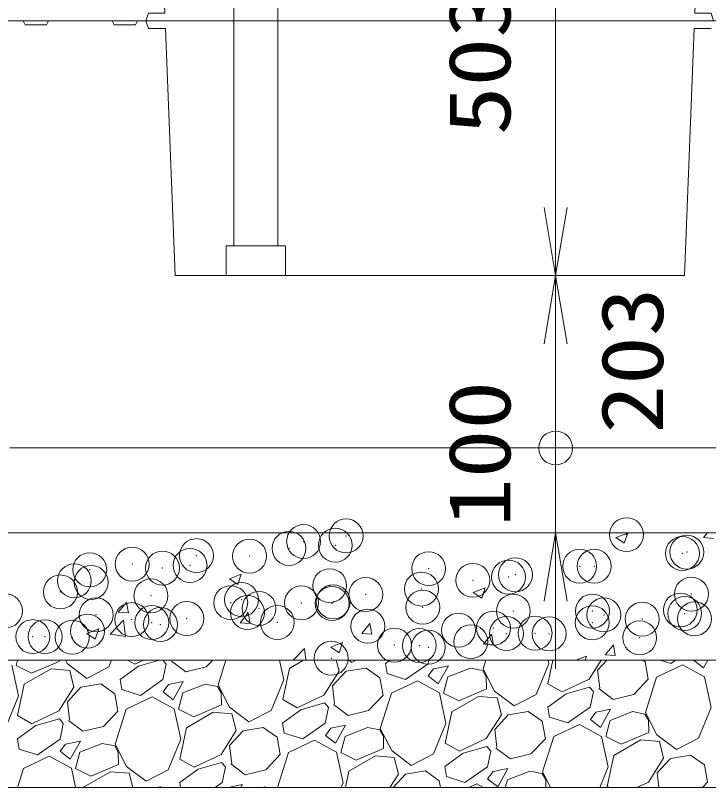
# Model space of a CAD drawing. Units: millimetres at full size. Extents: x 37600 to 71200, y -27760 to -4000.
# Drawn here: x 58762 to 59579, y -21609 to -20700 of the extents above; entities that cross this region are included whole.
import ezdxf
from ezdxf.enums import TextEntityAlignment as Align

# ---------------------------------------------------------------- set-up
doc = ezdxf.new("R2010")
doc.units = ezdxf.units.MM
doc.header["$LTSCALE"] = 80.0044
doc.header["$PDMODE"] = 32
doc.header["$PDSIZE"] = 40
doc.linetypes.add('DASHED_SPACED', pattern=[12, 6, -6])
for name, color, linetype, lineweight in [('0_2', 4, 'Continuous', 13), ('FRP', 4, 'DASHED_SPACED', 13), ('寸法', 6, 'Continuous', 13), ('ﾊｯﾁﾝｸﾞ', 4, 'Continuous', 9)]:
    doc.layers.add(name, color=color, linetype=linetype, lineweight=lineweight)
doc.styles.add('ＭＳ ゴシック', font='')
doc.styles.get('ＭＳ ゴシック').set_extended_font_data('MS Gothic')

# ---------------------------------------------------------------- blocks, each defined once
blk = doc.blocks.new('open_arrow')
at = {"color": 0, "linetype": 'Continuous', "lineweight": -2}
blk.add_lwpolyline([(7.5, 1.25), (0, 0), (7.5, -1.25)], dxfattribs=at)
blk = doc.blocks.new('dimension_origin')
at = {"color": 0, "linetype": 'Continuous', "lineweight": -2}
blk.add_circle((0, 0), 1.25, dxfattribs=at)

msp = doc.modelspace()

# ---------------------------------------------------------------- linework, layer by layer
at = {"layer": '0_2', "color": 3}
for points in [[(58397, -20706), (62003, -20706), (62003, -18250), (58397, -18250)], [(59562.24, -20697), (59581.52, -20697), (59584.52, -20706), (58915.48, -20706), (58918.48, -20697), (58937.76, -20697), (58930, -20503), (59570, -20503)]]:
    msp.add_lwpolyline(points, close=True, dxfattribs=at)
for points in [[(59581.52, -20715), (59561.52, -20715), (59550, -21006), (58950, -21006), (58938.48, -20715), (58918.48, -20715), (58915.48, -20706), (58905.62, -20706), (58903.12, -20710.5), (58878.12, -20710.5), (58875.62, -20706), (58800.62, -20706), (58798.12, -20710.5), (58773.12, -20710.5), (58770.62, -20706), (58734.96, -20706)], [(58754.96, -21209), (59745.04, -21209)]]:
    msp.add_lwpolyline(points, dxfattribs=at)
at = {"layer": '0_2', "color": 7}
for points in [[(58250, -20726), (58250, -20876), (58500, -20876), (58500, -21459), (60000, -21459), (60000, -20876), (62150, -20876), (62150, -20726), (59850, -20726), (59850, -21309), (58650, -21309), (58650, -20726)], [(58500, -21459), (60000, -21459), (60000, -21609), (58500, -21609)]]:
    msp.add_lwpolyline(points, close=True, dxfattribs=at)
at = {"layer": 'FRP'}
msp.add_lwpolyline([(59019, -17620), (59019, -20971), (59071, -20971), (59071, -17500), (59019, -17500), (59019, -17588), (59034, -17588), (59034, -17575)], dxfattribs=at)
msp.add_lwpolyline([(59010, -21006), (59080, -21006), (59080, -20971), (59010, -20971)], close=True, dxfattribs=at)
at = {"layer": '寸法'}
for p, q in [((59398.33, -20503), (59398.33, -21006)), ((59398.33, -21209), (59398.33, -21006)), ((59398.33, -21129), (59398.33, -21469))]:
    msp.add_line(p, q, dxfattribs=at)
at = {"layer": 'ﾊｯﾁﾝｸﾞ'}
for p, q in [((59469.27, -21314.58), (59483.27, -21309.2)), ((59479.22, -21321.29), (59483.27, -21309.2)), ((59572.4, -21314.62), (59577.11, -21309)), ((59469.27, -21314.58), (59479.22, -21321.29)), ((59572.4, -21314.62), (59584.35, -21315.67)), ((59013.8, -21363.07), (59027.8, -21357.69)), ((59013.8, -21363.07), (59023.75, -21369.78)), ((59023.75, -21369.78), (59027.8, -21357.69)), ((59301.22, -21379.08), (59315.23, -21373.71)), ((59301.22, -21379.08), (59311.17, -21385.79)), ((59311.17, -21385.79), (59315.23, -21373.71)), ((58882.89, -21402.31), (58892.53, -21390.82)), ((58894.84, -21403.35), (58892.53, -21390.82)), ((58882.89, -21402.31), (58894.84, -21403.35)), ((59026.34, -21414.86), (59035.98, -21403.37)), ((59038.29, -21415.9), (59035.98, -21403.37)), ((58873.42, -21428.25), (58888.99, -21412.02)), ((58891.18, -21431.04), (58888.97, -21412.04)), ((59026.34, -21414.86), (59038.29, -21415.9)), ((59169.79, -21427.41), (59179.43, -21415.92)), ((59181.74, -21428.46), (59179.43, -21415.92)), ((58845.75, -21427.57), (58859.76, -21422.2)), ((58845.75, -21427.57), (58855.7, -21434.28)), ((58855.7, -21434.28), (58859.76, -21422.2)), ((59169.79, -21427.41), (59181.74, -21428.45)), ((58873.39, -21428.28), (58891.18, -21431.04)), ((59313.24, -21439.96), (59322.88, -21428.47)), ((59325.2, -21441.01), (59322.88, -21428.47)), ((59089.13, -21459), (59102.44, -21445.12)), ((59104.03, -21459), (59102.42, -21445.15)), ((59133.18, -21443.59), (59147.18, -21438.21)), ((59133.18, -21443.59), (59143.13, -21450.3)), ((59143.13, -21450.3), (59147.18, -21438.21)), ((59313.24, -21439.96), (59325.2, -21441)), ((59456.69, -21452.51), (59466.34, -21441.02)), ((59468.65, -21453.56), (59466.34, -21441.02)), ((59422.19, -21459), (59434.61, -21454.23)), ((59433.01, -21459), (59434.61, -21454.23)), ((59456.69, -21452.51), (59468.65, -21453.56)), ((58764.27, -21459), (58762.58, -21465.32)), ((58780.68, -21474.27), (58813.09, -21460.4)), ((58813.09, -21460.4), (58813.06, -21459)), ((58820.6, -21459), (58822.65, -21462.97)), ((58822.65, -21462.97), (58845.65, -21480.4)), ((58871.81, -21466.91), (58875.06, -21459)), ((58902.36, -21463.83), (58893.91, -21459)), ((58912.51, -21459), (58902.36, -21463.83)), ((58931.57, -21459), (58906.88, -21466.06)), ((58939.34, -21463.49), (58935.4, -21459)), ((58939.34, -21463.49), (58935.43, -21481.91)), ((58945.41, -21459.99), (58962.48, -21472.76)), ((58946.62, -21459.29), (58946.58, -21459)), ((58986.59, -21466.92), (58994.14, -21459)), ((59009.62, -21459), (59000.4, -21488.05)), ((59077.83, -21482.15), (59072.8, -21459)), ((59084.54, -21468.57), (59101.12, -21459)), ((59139.83, -21459), (59143.07, -21471.96)), ((59154.65, -21459), (59158.14, -21461.65)), ((59158.14, -21461.65), (59163.27, -21459)), ((59203.28, -21459), (59197.73, -21463.03)), ((59199.7, -21474.83), (59197.73, -21463.03)), ((59247.92, -21463.16), (59221.43, -21481.68)), ((59248.8, -21459), (59247.92, -21463.16)), ((59316.16, -21459), (59312.89, -21469.29)), ((59375.54, -21499.4), (59390.31, -21463.39)), ((59389.2, -21486.66), (59395.08, -21459)), ((59390.31, -21463.39), (59389.36, -21459)), ((59451.89, -21459), (59437.8, -21481.24)), ((59447.82, -21470.6), (59458.51, -21459)), ((59500.9, -21459), (59503.7, -21460.97)), ((59507.43, -21481.45), (59503.7, -21460.97)), ((59533.92, -21462.92), (59521.47, -21459)), ((59539.53, -21459), (59533.92, -21462.92)), ((59560.88, -21459), (59572.49, -21468.14)), ((59572.49, -21468.14), (59577.57, -21459)), ((58765.34, -21500.9), (58757.54, -21464.99)), ((58762.58, -21465.32), (58780.68, -21474.27)), ((58772.05, -21487.33), (58803.57, -21469.13)), ((58803.57, -21469.13), (58825.64, -21470.94)), ((58825.64, -21470.94), (58830.59, -21490.71)), ((58845.65, -21480.4), (58871.81, -21466.91)), ((58906.88, -21466.06), (58885.25, -21481.79)), ((58962.48, -21472.76), (58986.59, -21466.92)), ((59076.71, -21505.42), (59084.54, -21468.57)), ((59143.07, -21471.96), (59125.31, -21499.99)), ((59135.34, -21489.36), (59151.24, -21472.09)), ((59151.24, -21472.09), (59174.84, -21468.17)), ((59174.84, -21468.17), (59191.21, -21479.73)), ((59254.54, -21469.03), (59248.16, -21477.57)), ((59271.89, -21465.48), (59254.54, -21469.03)), ((59260.01, -21486.89), (59271.89, -21465.48)), ((59297.78, -21468.32), (59271.43, -21478.68)), ((59312.38, -21471.2), (59297.78, -21468.32)), ((59316.58, -21478.48), (59312.38, -21471.2)), ((59312.89, -21469.29), (59326.38, -21495.45)), ((59450.35, -21491.77), (59447.82, -21470.6)), ((59547.82, -21464.6), (59517.32, -21478.97)), ((59573.76, -21478.72), (59547.82, -21464.6)), ((58887.21, -21493.59), (58885.25, -21481.79)), ((58935.43, -21481.91), (58908.95, -21500.44)), ((59063.05, -21518.16), (59077.83, -21482.15)), ((59194.95, -21500.21), (59191.21, -21479.73)), ((59221.43, -21481.68), (59199.7, -21474.83)), ((59248.16, -21477.57), (59260.01, -21486.89)), ((59271.43, -21478.68), (59266.31, -21497.8)), ((59316.82, -21492.89), (59316.58, -21478.48)), ((59437.8, -21481.24), (59406.09, -21496.31)), ((59490.32, -21499.41), (59507.43, -21481.45)), ((59517.32, -21478.97), (59504.14, -21520.53)), ((59581.56, -21514.63), (59573.76, -21478.72)), ((58764.23, -21524.18), (58772.05, -21487.33)), ((58830.59, -21490.71), (58812.83, -21518.75)), ((58822.85, -21508.11), (58838.75, -21490.85)), ((58838.75, -21490.85), (58862.35, -21486.93)), ((58862.35, -21486.93), (58878.72, -21498.49)), ((58942.06, -21487.79), (58935.67, -21496.32)), ((58959.41, -21484.24), (58942.06, -21487.79)), ((58947.52, -21505.65), (58959.41, -21484.24)), ((58985.29, -21487.07), (58958.94, -21497.44)), ((58999.89, -21489.96), (58985.29, -21487.07)), ((59004.09, -21497.23), (58999.89, -21489.96)), ((59000.41, -21488.05), (59013.89, -21514.21)), ((59137.86, -21510.53), (59135.34, -21489.36)), ((59235.33, -21483.35), (59204.83, -21497.73)), ((59261.27, -21497.48), (59235.33, -21483.35)), ((59406.09, -21496.31), (59389.2, -21486.66)), ((59438.36, -21490.61), (59410.61, -21498.55)), ((59443.08, -21495.97), (59438.36, -21490.61)), ((58882.46, -21518.96), (58878.72, -21498.49)), ((58908.95, -21500.44), (58887.21, -21493.59)), ((58935.67, -21496.32), (58947.52, -21505.65)), ((58958.94, -21497.44), (58953.82, -21516.56)), ((59004.33, -21511.65), (59004.09, -21497.23)), ((59125.31, -21499.99), (59093.6, -21515.07)), ((59177.84, -21518.17), (59194.95, -21500.21)), ((59204.83, -21497.73), (59191.65, -21539.29)), ((59269.07, -21533.39), (59261.27, -21497.48)), ((59266.31, -21497.8), (59284.41, -21506.75)), ((59284.41, -21506.75), (59316.82, -21492.89)), ((59326.38, -21495.45), (59349.38, -21512.89)), ((59349.38, -21512.89), (59375.54, -21499.4)), ((59410.61, -21498.55), (59388.98, -21514.28)), ((59443.08, -21495.97), (59439.16, -21514.4)), ((59449.14, -21492.47), (59466.21, -21505.25)), ((59466.21, -21505.25), (59490.32, -21499.41)), ((58750.57, -21536.91), (58765.34, -21500.9)), ((58825.38, -21529.29), (58822.85, -21508.11)), ((58922.85, -21502.11), (58892.35, -21516.49)), ((58948.78, -21516.24), (58922.85, -21502.11)), ((59093.6, -21515.07), (59076.71, -21505.42)), ((59125.88, -21509.37), (59098.13, -21517.31)), ((59130.59, -21514.73), (59125.88, -21509.37)), ((59275.78, -21519.82), (59307.31, -21501.62)), ((59307.31, -21501.62), (59329.37, -21503.43)), ((59329.37, -21503.43), (59334.32, -21523.2)), ((58812.83, -21518.75), (58781.11, -21533.83)), ((58892.35, -21516.49), (58879.16, -21558.05)), ((58956.58, -21552.15), (58948.78, -21516.24)), ((58953.82, -21516.56), (58971.92, -21525.51)), ((58971.92, -21525.51), (59004.33, -21511.65)), ((59013.89, -21514.21), (59036.89, -21531.65)), ((59036.89, -21531.65), (59063.05, -21518.16)), ((59098.13, -21517.31), (59076.49, -21533.03)), ((59130.59, -21514.73), (59126.68, -21533.16)), ((59136.65, -21511.23), (59153.72, -21524.01)), ((59153.72, -21524.01), (59177.84, -21518.17)), ((59390.94, -21526.07), (59388.98, -21514.28)), ((59439.16, -21514.4), (59412.68, -21532.92)), ((59463.14, -21516.72), (59445.79, -21520.27)), ((59451.25, -21538.14), (59463.14, -21516.72)), ((59566.78, -21550.64), (59581.56, -21514.63)), ((58781.11, -21533.83), (58764.23, -21524.18)), ((58865.35, -21536.92), (58882.46, -21518.96)), ((58963.3, -21538.57), (58994.82, -21520.37)), ((58994.82, -21520.37), (59016.88, -21522.18)), ((59016.88, -21522.18), (59021.83, -21541.96)), ((59267.96, -21556.66), (59275.78, -21519.82)), ((59334.32, -21523.2), (59316.56, -21551.24)), ((59326.58, -21540.6), (59342.48, -21523.34)), ((59342.48, -21523.34), (59366.08, -21519.41)), ((59366.08, -21519.41), (59382.45, -21530.97)), ((59412.68, -21532.92), (59390.94, -21526.07)), ((59445.79, -21520.27), (59439.4, -21528.81)), ((59489.02, -21519.56), (59462.68, -21529.92)), ((59503.62, -21522.45), (59489.02, -21519.56)), ((59507.82, -21529.72), (59503.62, -21522.45)), ((59504.14, -21520.53), (59517.62, -21546.7)), ((58785.64, -21536.06), (58764, -21551.79)), ((58813.39, -21528.13), (58785.64, -21536.06)), ((58818.1, -21533.49), (58813.39, -21528.13)), ((58818.1, -21533.49), (58814.19, -21551.91)), ((58824.16, -21529.99), (58841.24, -21542.76)), ((58841.24, -21542.76), (58865.35, -21536.92)), ((59078.45, -21544.83), (59076.49, -21533.03)), ((59126.68, -21533.16), (59100.19, -21551.68)), ((59150.65, -21535.48), (59133.3, -21539.03)), ((59138.76, -21556.89), (59150.65, -21535.48)), ((59254.3, -21569.4), (59269.07, -21533.39)), ((59386.19, -21551.45), (59382.45, -21530.97)), ((59426.58, -21534.6), (59396.08, -21548.97)), ((59452.51, -21548.72), (59426.58, -21534.6)), ((59439.4, -21528.81), (59451.25, -21538.14)), ((59462.68, -21529.92), (59457.55, -21549.05)), ((59508.06, -21544.13), (59507.82, -21529.72)), ((58955.47, -21575.42), (58963.3, -21538.57)), ((59021.83, -21541.96), (59004.07, -21569.99)), ((59014.09, -21559.36), (59029.99, -21542.09)), ((59029.99, -21542.09), (59053.59, -21538.17)), ((59053.59, -21538.17), (59069.97, -21549.73)), ((59100.19, -21551.68), (59078.45, -21544.83)), ((59133.3, -21539.03), (59126.91, -21547.57)), ((59176.54, -21538.32), (59150.19, -21548.68)), ((59191.14, -21541.2), (59176.54, -21538.32)), ((59195.34, -21548.48), (59191.14, -21541.2)), ((59191.65, -21539.29), (59205.14, -21565.45)), ((59329.11, -21561.77), (59326.58, -21540.6)), ((59475.65, -21558), (59508.06, -21544.13)), ((58765.97, -21563.59), (58764, -21551.79)), ((58814.19, -21551.91), (58787.7, -21570.44)), ((58838.16, -21554.24), (58820.81, -21557.79)), ((58826.28, -21575.65), (58838.16, -21554.24)), ((58941.81, -21588.16), (58956.58, -21552.15)), ((59073.7, -21570.21), (59069.97, -21549.73)), ((59114.09, -21553.35), (59083.59, -21567.73)), ((59140.03, -21567.48), (59114.09, -21553.35)), ((59126.91, -21547.57), (59138.76, -21556.89)), ((59150.19, -21548.68), (59145.06, -21567.8)), ((59195.57, -21562.89), (59195.34, -21548.48)), ((59316.56, -21551.24), (59284.85, -21566.31)), ((59369.08, -21569.41), (59386.19, -21551.45)), ((59396.08, -21548.97), (59382.89, -21590.53)), ((59460.31, -21584.63), (59452.51, -21548.72)), ((59457.55, -21549.05), (59475.65, -21558)), ((59467.03, -21571.06), (59498.55, -21552.86)), ((59498.55, -21552.86), (59520.61, -21554.67)), ((59517.62, -21546.7), (59540.62, -21564.13)), ((59520.61, -21554.67), (59525.56, -21574.44)), ((59540.62, -21564.13), (59566.78, -21550.64)), ((58787.7, -21570.44), (58765.97, -21563.59)), ((58820.81, -21557.79), (58814.43, -21566.32)), ((58864.05, -21557.07), (58837.7, -21567.44)), ((58878.65, -21559.96), (58864.05, -21557.07)), ((58882.85, -21567.23), (58878.65, -21559.96)), ((58879.16, -21558.05), (58892.65, -21584.21)), ((59016.62, -21580.53), (59014.09, -21559.36)), ((59163.16, -21576.75), (59195.57, -21562.89)), ((59284.85, -21566.31), (59267.96, -21556.66)), ((59317.12, -21560.61), (59289.37, -21568.55)), ((59321.83, -21565.97), (59317.12, -21560.61)), ((59327.89, -21562.47), (59344.97, -21575.25)), ((58801.6, -21572.11), (58771.1, -21586.49)), ((58827.54, -21586.24), (58801.6, -21572.11)), ((58814.43, -21566.32), (58826.28, -21575.65)), ((58837.7, -21567.44), (58832.58, -21586.56)), ((58883.09, -21581.65), (58882.85, -21567.23)), ((59004.07, -21569.99), (58972.36, -21585.07)), ((59056.59, -21588.17), (59073.7, -21570.21)), ((59083.59, -21567.73), (59070.5, -21609)), ((59147.83, -21603.39), (59140.03, -21567.48)), ((59145.06, -21567.8), (59163.16, -21576.75)), ((59154.54, -21589.82), (59186.06, -21571.62)), ((59186.06, -21571.62), (59208.12, -21573.43)), ((59205.14, -21565.45), (59228.14, -21582.89)), ((59228.14, -21582.89), (59254.3, -21569.4)), ((59289.37, -21568.55), (59267.73, -21584.28)), ((59321.83, -21565.97), (59317.92, -21584.4)), ((59344.97, -21575.25), (59369.08, -21569.41)), ((59459.2, -21607.91), (59467.03, -21571.06)), ((59533.72, -21574.58), (59557.32, -21570.66)), ((59557.32, -21570.66), (59573.7, -21582.22)), ((58850.68, -21595.51), (58883.09, -21581.65)), ((58972.36, -21585.07), (58955.47, -21575.42)), ((59004.63, -21579.37), (58976.88, -21587.31)), ((59009.34, -21584.73), (59004.63, -21579.37)), ((59015.41, -21581.23), (59032.48, -21594.01)), ((59208.12, -21573.43), (59213.07, -21593.2)), ((59525.56, -21574.44), (59507.8, -21602.48)), ((59517.82, -21591.84), (59533.72, -21574.58)), ((59577.43, -21602.69), (59573.7, -21582.22)), ((58771.1, -21586.49), (58763.96, -21609)), ((58832.48, -21609), (58827.54, -21586.24)), ((58832.58, -21586.56), (58850.68, -21595.51)), ((58842.05, -21608.57), (58873.57, -21590.37)), ((58873.57, -21590.37), (58895.64, -21592.18)), ((58892.65, -21584.21), (58915.65, -21601.65)), ((58915.65, -21601.65), (58941.81, -21588.16)), ((58976.88, -21587.31), (58955.25, -21603.03)), ((59009.34, -21584.73), (59005.43, -21603.16)), ((59032.48, -21594.01), (59056.59, -21588.17)), ((59150.47, -21609), (59154.54, -21589.82)), ((59221.24, -21593.34), (59244.84, -21589.41)), ((59244.84, -21589.41), (59261.21, -21600.97)), ((59269.7, -21596.07), (59267.73, -21584.28)), ((59317.92, -21584.4), (59291.43, -21602.92)), ((59324.54, -21590.27), (59318.16, -21598.81)), ((59341.89, -21586.72), (59324.54, -21590.27)), ((59330.01, -21608.14), (59341.89, -21586.72)), ((59367.78, -21589.56), (59341.43, -21599.92)), ((59382.38, -21592.45), (59367.78, -21589.56)), ((59382.89, -21590.53), (59392.41, -21609)), ((59450.32, -21609), (59460.31, -21584.63)), ((58895.64, -21592.18), (58899.85, -21609)), ((59213.07, -21593.2), (59203.07, -21609)), ((59206.81, -21609), (59221.24, -21593.34)), ((59291.43, -21602.92), (59269.7, -21596.07)), ((59318.16, -21598.81), (59330.01, -21608.14)), ((59341.43, -21599.92), (59339, -21609)), ((59386.58, -21599.72), (59382.38, -21592.45)), ((59386.73, -21609), (59386.58, -21599.72)), ((59519.87, -21609), (59517.82, -21591.84)), ((58841.96, -21609), (58842.05, -21608.57)), ((58927.35, -21609), (58932.35, -21608.17)), ((58932.35, -21608.17), (58933.52, -21609)), ((58956.24, -21609), (58955.25, -21603.03)), ((59005.43, -21603.16), (58997.08, -21609)), ((59029.41, -21605.48), (59012.2, -21609)), ((59027.45, -21609), (59029.41, -21605.48)), ((59055.29, -21608.32), (59053.56, -21609)), ((59058.75, -21609), (59055.29, -21608.32)), ((59145.53, -21609), (59147.83, -21603.39)), ((59262.67, -21609), (59261.21, -21600.97)), ((59305.33, -21604.6), (59295.99, -21609)), ((59313.42, -21609), (59305.33, -21604.6)), ((59461.11, -21609), (59459.2, -21607.91)), ((59507.8, -21602.48), (59494.09, -21609)), ((59571.43, -21609), (59577.43, -21602.69))]:
    msp.add_line(p, q, dxfattribs=at)
for p in [(59481.91, -21311.11), (59101.31, -21319.19), (59151.38, -21312.6), (59084.07, -21327.26), (59138.65, -21323.55), (58975, -21335.82), (59037.63, -21336.36), (59547.68, -21333.26), (59552.94, -21331.69), (58899.25, -21345.79), (58967.43, -21347.28), (58849.18, -21352.38), (58934.94, -21350.44), (59248.63, -21351.15), (59426.63, -21348.32), (59443.81, -21348.25), (58831.07, -21365.43), (59300.82, -21364.88), (59342.79, -21361.05), (59350.89, -21358.29), (58850.8, -21367.3), (59131.99, -21371.17), (58814.62, -21378.61), (58921.38, -21383.12), (59174.51, -21381.51), (59240.1, -21375.14), (59558.29, -21381.1), (59015.36, -21391.19), (59028.14, -21387.63), (59098.76, -21391.48), (59134.91, -21392.14), (59136.22, -21390.13), (58750.02, -21400.96), (59048.69, -21398.07), (59241.67, -21396.65), (59348.44, -21401.16), (59441.65, -21401.12), (59545.25, -21399.83), (58856.79, -21405.47), (58898.72, -21411.21), (58963.55, -21409.98), (59035.2, -21402.94), (59455.2, -21405.67), (59500.33, -21410.57), (59550.4, -21403.98), (59561.97, -21410.18), (58922.38, -21414.7), (58932.51, -21417.02), (59070.31, -21414.49), (59177.08, -21419.01), (59441.38, -21414.83), (58846.64, -21424.68), (59283.84, -21423.52), (59325.01, -21421.14), (59340.35, -21427.63), (59374.02, -21427.2), (59390.61, -21428.03), (58782.08, -21431.23), (58796.57, -21431.27), (58828.64, -21432.01), (59298.27, -21437.17), (59497.37, -21432.54), (59208.38, -21441.16), (59237.67, -21441.72), (59248.2, -21443.76), (59133.79, -21456.71)]:
    msp.add_point(p, dxfattribs=at)

# ---------------------------------------------------------------- block references
at = {"layer": '寸法'}
for name, p, xscale, yscale, rotation in [('open_arrow', (59398.33, -21006), 10.7, 10.7, 90), ('open_arrow', (59398.33, -21006), 10.7, 10.7, 270), ('dimension_origin', (59398.33, -21209), 16, 16, 90), ('dimension_origin', (59398.33, -21209), 16, 16, 90), ('open_arrow', (59398.33, -21309), 10.7, 10.7, 270)]:
    msp.add_blockref(name, p, dxfattribs=dict(at, xscale=xscale, yscale=yscale, rotation=rotation))

# ---------------------------------------------------------------- texts
at = {"layer": '寸法', "style": 'ＭＳ ゴシック', "width": 1.15}
for s, p in [('503', (59308.33, -20754.5)), ('203', (59488.33, -21106)), ('100', (59308.33, -21216))]:
    msp.add_text(s, height=73.31, rotation=90, dxfattribs=at).set_placement(p, align=Align.MIDDLE_CENTER)

doc.saveas('drawing.dxf')
